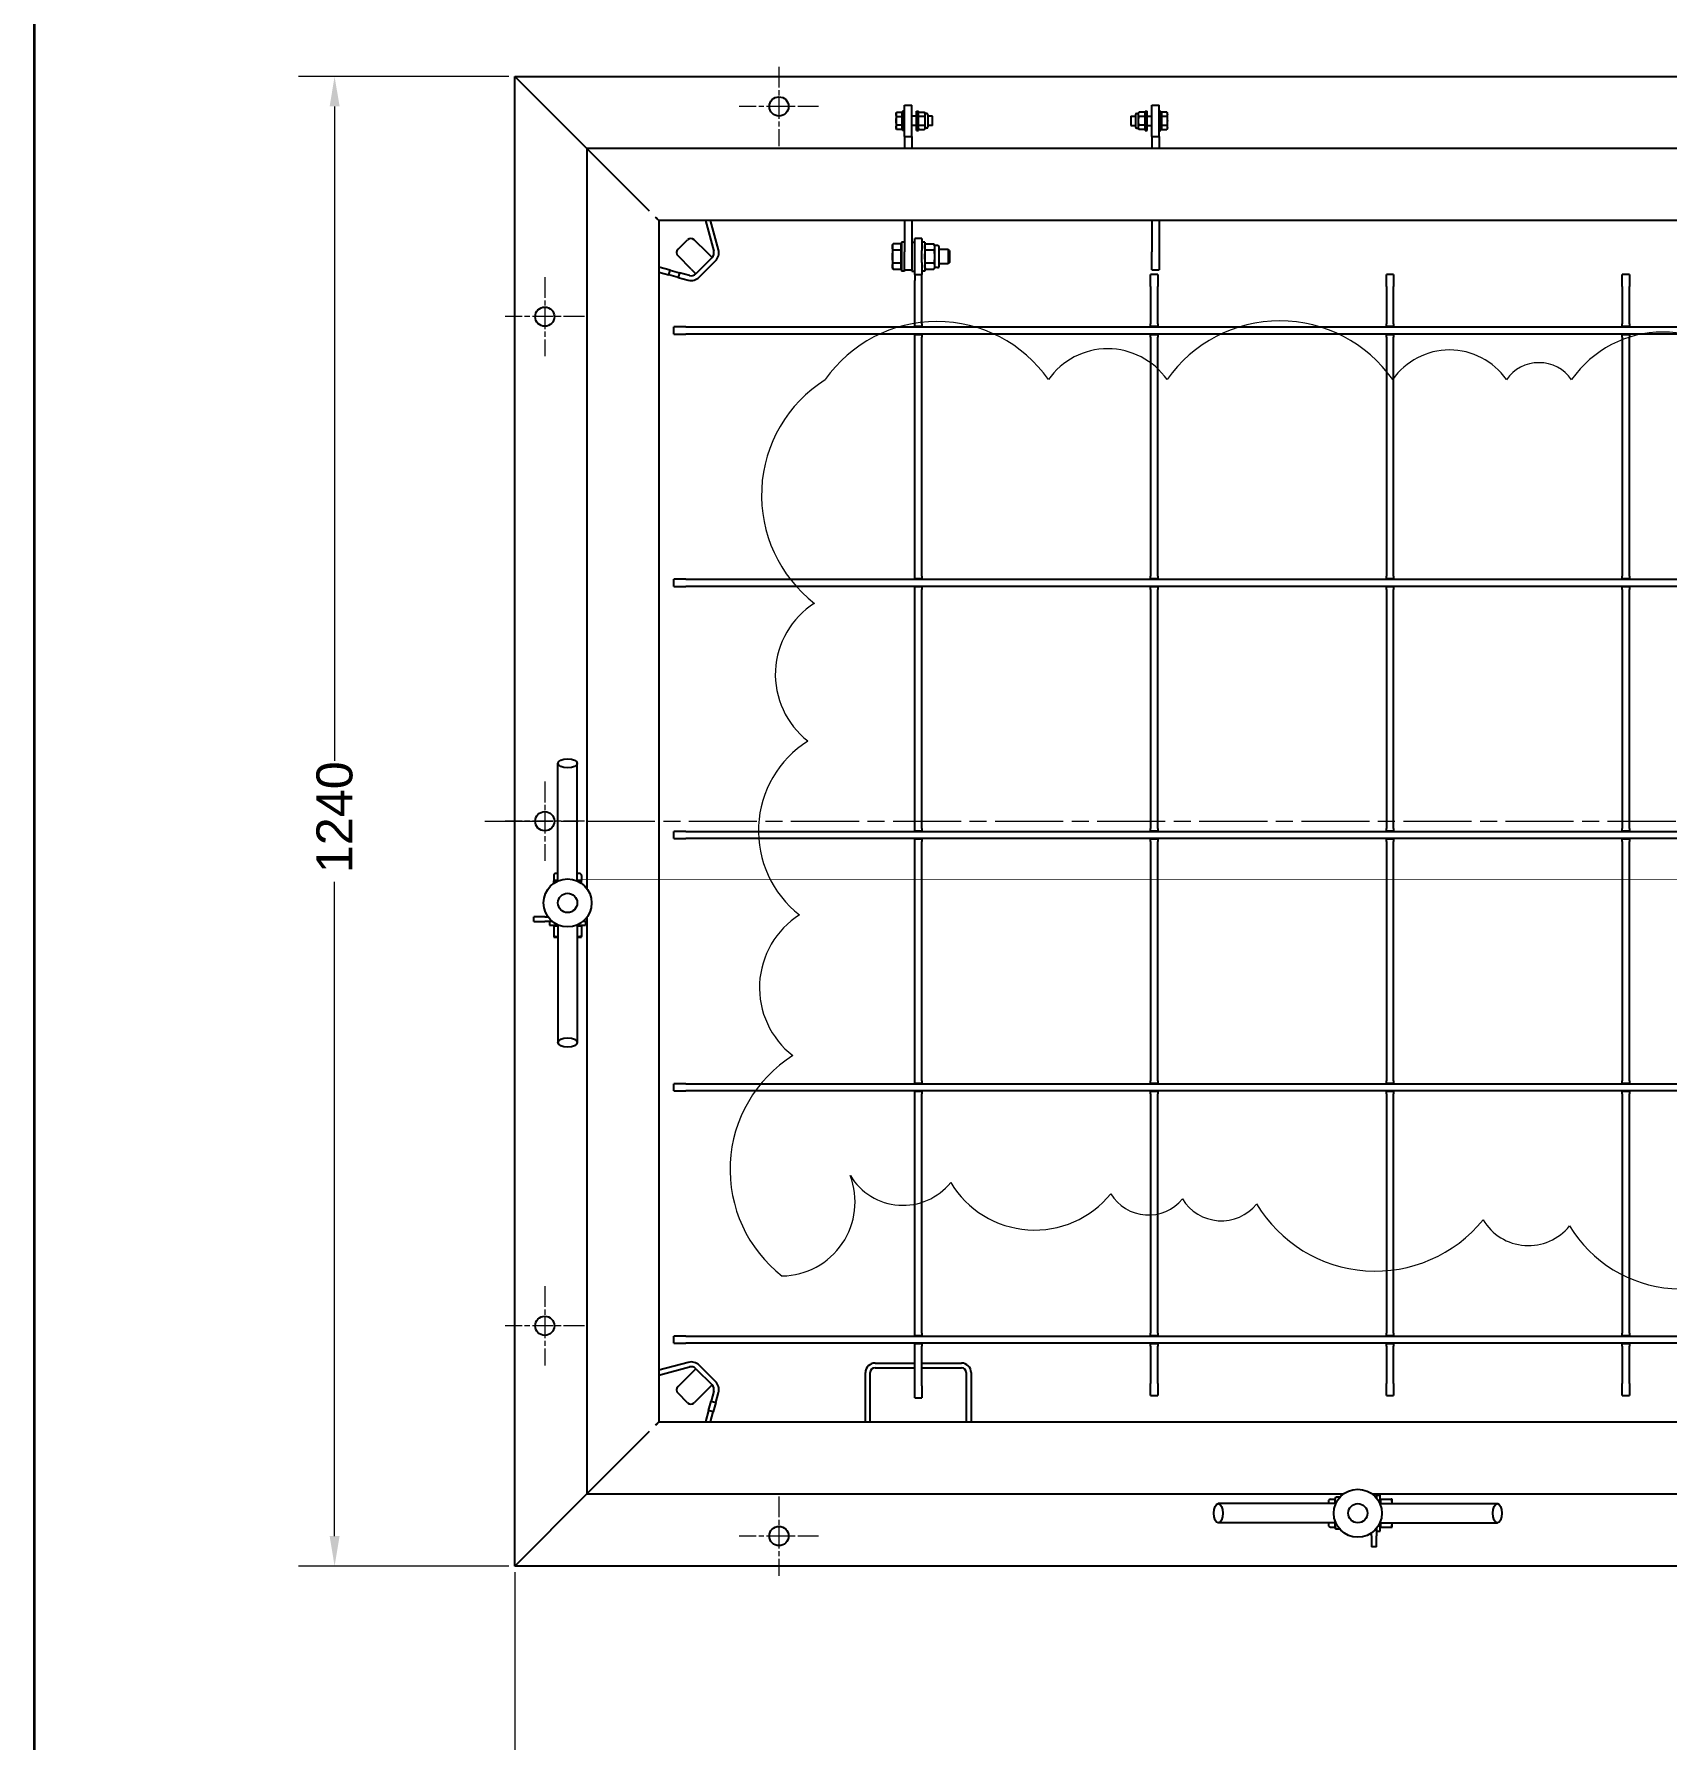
# Model space of a CAD drawing. Header units: millimetres. Extents: x 0 to 5890, y 0 to 4150.
# Drawn here: x 200 to 1560, y 1431 to 2850 of the extents above; entities that cross this region are included whole.
import ezdxf

# ---------------------------------------------------------------- set-up
doc = ezdxf.new("R2010")
doc.units = ezdxf.units.MM
doc.header["$LTSCALE"] = 10
doc.linetypes.add('CHAIN', pattern=[0.3543, 0.2362, -0.0295, 0.0591, -0.0295])
doc.layers.get('0').update_dxf_attribs({"lineweight": 18})
for name, color, linetype, lineweight in [('Border', 7, 'Continuous', 35), ('Center Mark', 7, 'Continuous', 18), ('Centerline', 7, 'Continuous', 18), ('Dimension', 7, 'Continuous', 18), ('Symbol', 7, 'Continuous', 18), ('Visible', 7, 'Continuous', 25)]:
    doc.layers.add(name, color=color, linetype=linetype, lineweight=lineweight)
doc.styles.add('Title', font='arial.ttf')
doc.dimstyles.new('Default - Method 2b', dxfattribs={"dimscale": 10, "dimtxt": 3, "dimasz": 2.5, "dimexe": 3, "dimexo": 0.5, "dimgap": 0.7, "dimtad": 0, "dimtoh": 1, "dimdec": 1, "dimrnd": 1e-08, "dimtxsty": 'Title', "dimcen": 0.09, "dimdle": 10, "dimclrd": 256, "dimclre": 256, "dimclrt": 7, "dimadec": 0, "dimazin": 2, "dimtfac": 0.833333, "dimtdec": 1, "dimtmove": 0, "dimatfit": 3, "dimfxl": 1, "dimtolj": 1, "dimlwd": -1, "dimlwe": -1, "dimarcsym": 0})

# ---------------------------------------------------------------- blocks, each defined once
blk = doc.blocks.new('Borders A3L')
at = {"layer": 'Border'}
blk.add_line((20, 415), (20, 5), dxfattribs=at)
blk = doc.blocks.new('*D18')
at = {"layer": 'Defpoints', "color": 0, "transparency": 16777216}
for p in [(600.2, 2815.2), (450.2, 1575.2), (600.2, 1575.2)]:
    blk.add_point(p, dxfattribs=at)
at = {"layer": 'Dimension', "transparency": 16777216}
for p, q in [((595.2, 2815.2), (420.2, 2815.2)), ((450.2, 2790.2), (450.2, 2245.6)), ((450.2, 1600.2), (450.2, 2144.9)), ((595.2, 1575.2), (420.2, 1575.2))]:
    blk.add_line(p, q, dxfattribs=at)
for points in [[(446.1, 2790.2), (454.4, 2790.2), (450.2, 2815.2)], [(446.1, 1600.2), (454.4, 1600.2), (450.2, 1575.2)]]:
    blk.add_solid(points, dxfattribs=at)
at = {"layer": 'Dimension', "color": 7, "transparency": 16777216, "insert": (465.5, 2151.9), "char_height": 30, "attachment_point": 7, "rotation": 90, "style": 'Title'}
blk.add_mtext('\\A1;1240', dxfattribs=at)
blk = doc.blocks.new('*D26')
at = {"layer": 'Defpoints', "color": 0, "transparency": 16777216}
for p in [(600.2, 1575.2), (2640.2, 1575.2), (2640.2, 1370.8)]:
    blk.add_point(p, dxfattribs=at)
at = {"layer": 'Dimension', "transparency": 16777216}
for p, q in [((600.2, 1570.2), (600.2, 1340.8)), ((2640.2, 1570.2), (2640.2, 1340.8)), ((625.2, 1370.8), (2615.2, 1370.8))]:
    blk.add_line(p, q, dxfattribs=at)
for points in [[(625.2, 1374.9), (625.2, 1366.6), (600.2, 1370.8)], [(2615.2, 1374.9), (2615.2, 1366.6), (2640.2, 1370.8)]]:
    blk.add_solid(points, dxfattribs=at)
at = {"layer": 'Dimension', "color": 7, "transparency": 16777216, "insert": (1575.2, 1377.8), "char_height": 30, "attachment_point": 7, "style": 'Title'}
blk.add_mtext('\\A1;2040', dxfattribs=at)
blk = doc.blocks.new('RevisionCloud11')
at = {"layer": 'Symbol'}
for centre, radius, start, end in [((95.17, 249.77), 11.35, 35, 145), ((123.73, 249.7), 11.47, 35, 145), ((155.62, 250.97), 9.27, 35, 145), ((109.4, 252.82), 6.03, 35, 145), ((137.86, 252.97), 5.78, 35, 145), ((145.31, 254.37), 3.32, 35, 145), ((91.95, 246.65), 11.38, 122.2519, 232.2519), ((88.72, 231.74), 7, 122.2519, 232.2519), ((89.15, 218.72), 8.84, 122.2519, 232.2519), ((87.56, 205.67), 7.16, 122.2519, 232.2519), ((89.16, 190.53), 11.21, 122.2519, 232.2519), ((82.2, 187.83), 6.16, 270.8403, 20.8403), ((92.35, 192.66), 5.11, 211.0061, 321.0061), ((103.32, 193.65), 8.16, 211.0061, 321.0061), ((112.79, 190.39), 3.65, 211.0061, 321.0061), ((118.86, 190.03), 3.77, 211.0061, 321.0061), ((131.68, 193.61), 11.54, 211.0061, 321.0061), ((144.43, 188.61), 4.41, 211.0061, 321.0061), ((157.12, 191.41), 10.81, 211.0061, 321.0061)]:
    blk.add_arc(centre, radius, start, end, dxfattribs=at)

msp = doc.modelspace()

# ---------------------------------------------------------------- linework, layer by layer
at = {"layer": 'Center Mark', "linetype": 'CHAIN', "ltscale": 7.333869}
for p, q in [((820.23, 2823.22), (820.23, 2757.22)), ((853.23, 2790.22), (787.23, 2790.22)), ((625.23, 2648.22), (625.23, 2582.22)), ((658.23, 2615.22), (592.23, 2615.22)), ((625.23, 2228.22), (625.23, 2162.22)), ((658.23, 2195.22), (592.23, 2195.22)), ((625.23, 1808.22), (625.23, 1742.22)), ((658.23, 1775.22), (592.23, 1775.22)), ((820.23, 1633.22), (820.23, 1567.22)), ((853.23, 1600.22), (787.23, 1600.22))]:
    msp.add_line(p, q, dxfattribs=at)
at = {"layer": 'Centerline', "linetype": 'CHAIN', "ltscale": 23.990969}
msp.add_line((575.23, 2195.22), (2665.23, 2195.22), dxfattribs=at)
at = {"layer": 'Visible'}
for p, q in [((660.23, 2755.22), (600.23, 2815.22)), ((600.23, 2815.22), (2640.23, 2815.22)), ((600.23, 2815.22), (660.23, 2755.22)), ((600.23, 1575.22), (600.23, 2815.22)), ((917.83, 2784.42), (918.19, 2785.41)), ((917.83, 2784.42), (917.83, 2772.02)), ((918.19, 2785.41), (922.53, 2785.41)), ((922.53, 2785.41), (922.53, 2781.82)), ((923.13, 2784.42), (922.53, 2784.42)), ((923.13, 2786.22), (923.13, 2770.22)), ((924.73, 2786.22), (923.13, 2786.22)), ((924.73, 2765.22), (924.73, 2791.22)), ((924.73, 2791.22), (930.73, 2791.22)), ((930.73, 2765.22), (930.73, 2791.22)), ((934.73, 2770.22), (934.73, 2786.22)), ((934.73, 2786.22), (936.33, 2786.22)), ((936.33, 2770.22), (936.33, 2786.22)), ((936.33, 2784.45), (936.68, 2785.41)), ((936.68, 2785.41), (941.48, 2785.41)), ((941.83, 2784.45), (941.48, 2785.41)), ((941.83, 2784.45), (941.83, 2783.61)), ((943.21, 2784.45), (941.83, 2784.45)), ((941.83, 2783.61), (941.83, 2778.22)), ((944.33, 2773.11), (944.33, 2783.33)), ((1117.13, 2783.33), (1117.13, 2773.11)), ((1118.24, 2784.45), (1119.63, 2784.45)), ((1119.63, 2784.45), (1119.98, 2785.41)), ((1119.63, 2783.61), (1119.63, 2784.45)), ((1119.63, 2778.22), (1119.63, 2783.61)), ((1124.78, 2785.41), (1119.98, 2785.41)), ((1125.13, 2784.45), (1124.78, 2785.41)), ((1125.13, 2770.22), (1125.13, 2786.22)), ((1125.13, 2786.22), (1126.73, 2786.22)), ((1126.73, 2770.22), (1126.73, 2786.22)), ((1130.73, 2765.22), (1130.73, 2791.22)), ((1130.73, 2791.22), (1136.73, 2791.22)), ((1136.73, 2765.22), (1136.73, 2791.22)), ((1136.73, 2786.22), (1138.33, 2786.22)), ((1138.33, 2770.22), (1138.33, 2786.22)), ((1138.33, 2784.42), (1138.93, 2784.42)), ((1143.27, 2785.41), (1138.93, 2785.41)), ((1138.93, 2781.82), (1138.93, 2785.41)), ((1143.63, 2784.42), (1143.27, 2785.41)), ((1143.63, 2772.02), (1143.63, 2784.42)), ((917.83, 2772.02), (918.19, 2771.03)), ((918.19, 2781.82), (922.53, 2781.82)), ((922.53, 2774.63), (918.19, 2774.63)), ((922.53, 2771.03), (918.19, 2771.03)), ((922.53, 2781.82), (922.53, 2774.63)), ((922.53, 2774.63), (922.53, 2771.03)), ((923.13, 2772.02), (922.53, 2772.02)), ((924.73, 2770.22), (923.13, 2770.22)), ((934.73, 2782.22), (930.73, 2782.22)), ((934.73, 2774.22), (930.73, 2774.22)), ((934.73, 2770.22), (936.33, 2770.22)), ((936.33, 2771.99), (936.68, 2771.03)), ((941.48, 2781.82), (936.68, 2781.82)), ((936.68, 2774.63), (941.48, 2774.63)), ((936.68, 2771.03), (941.48, 2771.03)), ((941.83, 2771.99), (941.48, 2771.03)), ((941.83, 2778.22), (941.83, 2772.83)), ((941.83, 2772.83), (941.83, 2771.99)), ((943.21, 2771.99), (941.83, 2771.99)), ((948.13, 2782.22), (944.33, 2782.22)), ((948.13, 2774.22), (944.33, 2774.22)), ((948.13, 2774.22), (948.13, 2782.22)), ((1113.33, 2782.22), (1113.33, 2774.22)), ((1113.33, 2782.22), (1117.13, 2782.22)), ((1113.33, 2774.22), (1117.13, 2774.22)), ((1118.24, 2771.99), (1119.63, 2771.99)), ((1119.63, 2772.83), (1119.63, 2778.22)), ((1119.63, 2771.99), (1119.63, 2772.83)), ((1119.63, 2771.99), (1119.98, 2771.03)), ((1124.78, 2781.82), (1119.98, 2781.82)), ((1124.78, 2774.63), (1119.98, 2774.63)), ((1124.78, 2771.03), (1119.98, 2771.03)), ((1125.13, 2771.99), (1124.78, 2771.03)), ((1125.13, 2770.22), (1126.73, 2770.22)), ((1126.73, 2782.22), (1130.73, 2782.22)), ((1126.73, 2774.22), (1130.73, 2774.22)), ((1136.73, 2770.22), (1138.33, 2770.22)), ((1138.33, 2772.02), (1138.93, 2772.02)), ((1143.27, 2781.82), (1138.93, 2781.82)), ((1138.93, 2774.63), (1138.93, 2781.82)), ((1138.93, 2774.63), (1143.27, 2774.63)), ((1138.93, 2771.03), (1138.93, 2774.63)), ((1138.93, 2771.03), (1143.27, 2771.03)), ((1143.63, 2772.02), (1143.27, 2771.03)), ((660.23, 2755.22), (712.23, 2703.22)), ((2580.23, 2755.22), (660.23, 2755.22)), ((712.23, 2703.22), (660.23, 2755.22)), ((660.23, 2755.22), (660.23, 2139.22)), ((924.73, 2765.22), (924.73, 2755.22)), ((924.73, 2765.22), (930.73, 2765.22)), ((930.73, 2765.22), (930.73, 2755.22)), ((1130.73, 2765.22), (1130.73, 2755.22)), ((1130.73, 2765.22), (1136.73, 2765.22)), ((1136.73, 2765.22), (1136.73, 2755.22)), ((2520.23, 2695.22), (720.23, 2695.22)), ((720.23, 2695.22), (720.23, 1695.22)), ((759.11, 2695.22), (765.94, 2669.71)), ((769.81, 2670.75), (763.25, 2695.22)), ((924.73, 2695.22), (924.73, 2669.22)), ((930.73, 2695.22), (930.73, 2669.22)), ((1130.73, 2695.22), (1130.73, 2669.22)), ((1136.73, 2695.22), (1136.73, 2669.22)), ((736.2, 2671.43), (744.01, 2679.25)), ((760.63, 2668.29), (749.67, 2679.25)), ((914.73, 2674.35), (915.25, 2675.77)), ((914.73, 2674.35), (914.73, 2656.1)), ((921.63, 2675.77), (915.25, 2675.77)), ((921.63, 2670.5), (915.25, 2670.5)), ((921.63, 2675.77), (921.63, 2670.5)), ((922.23, 2674.35), (921.63, 2674.35)), ((921.63, 2670.5), (921.63, 2659.95)), ((922.23, 2677.22), (922.23, 2653.22)), ((924.73, 2677.22), (922.23, 2677.22)), ((930.73, 2677.22), (933.23, 2677.22)), ((933.23, 2670.22), (933.23, 2680.22)), ((939.23, 2680.22), (933.23, 2680.22)), ((933.23, 2660.22), (933.23, 2670.22)), ((939.23, 2680.22), (939.23, 2670.22)), ((941.73, 2677.22), (939.23, 2677.22)), ((939.23, 2660.22), (939.23, 2670.22)), ((941.73, 2677.22), (941.73, 2653.22)), ((941.73, 2674.36), (942.24, 2675.77)), ((942.24, 2675.77), (949.21, 2675.77)), ((949.21, 2670.5), (942.24, 2670.5)), ((949.73, 2674.36), (949.21, 2675.77)), ((949.73, 2674.36), (949.73, 2673.13)), ((952.16, 2674.36), (949.73, 2674.36)), ((949.73, 2673.13), (949.73, 2665.22)), ((953.73, 2657.65), (953.73, 2672.79)), ((961.23, 2671.22), (953.73, 2671.22)), ((961.23, 2671.22), (961.23, 2659.22)), ((962.23, 2670.22), (961.23, 2671.22)), ((962.23, 2670.22), (962.23, 2660.22)), ((729.63, 2653.82), (720.23, 2656.34)), ((747.16, 2654.82), (736.2, 2665.78)), ((764.52, 2664.4), (751.05, 2650.93)), ((753.88, 2648.1), (767.35, 2661.57)), ((764.52, 2664.4), (760.63, 2668.29)), ((914.73, 2656.1), (915.25, 2654.67)), ((915.25, 2659.95), (921.63, 2659.95)), ((921.63, 2659.95), (921.63, 2654.67)), ((922.23, 2656.1), (921.63, 2656.1)), ((924.73, 2654.22), (924.73, 2669.22)), ((930.73, 2669.22), (930.73, 2654.22)), ((933.23, 2650.22), (933.23, 2660.22)), ((939.23, 2660.22), (939.23, 2650.22)), ((941.73, 2656.08), (942.24, 2654.67)), ((942.24, 2659.95), (949.21, 2659.95)), ((949.73, 2656.08), (949.21, 2654.67)), ((949.73, 2665.22), (949.73, 2657.31)), ((949.73, 2657.31), (949.73, 2656.08)), ((952.16, 2656.08), (949.73, 2656.08)), ((961.23, 2659.22), (953.73, 2659.22)), ((962.23, 2660.22), (961.23, 2659.22)), ((1130.73, 2654.22), (1130.73, 2669.22)), ((1136.73, 2669.22), (1136.73, 2654.22)), ((720.23, 2652.2), (728.6, 2649.95)), ((728.6, 2649.95), (729.63, 2653.82)), ((732.46, 2648.92), (728.6, 2649.95)), ((729.63, 2653.82), (733.5, 2652.78)), ((736.33, 2647.88), (732.46, 2648.92)), ((733.5, 2652.78), (737.36, 2651.75)), ((737.36, 2651.75), (736.33, 2647.88)), ((736.33, 2647.88), (744.7, 2645.64)), ((745.73, 2649.5), (737.36, 2651.75)), ((747.16, 2654.82), (751.05, 2650.93)), ((915.25, 2654.67), (921.63, 2654.67)), ((924.73, 2653.22), (922.23, 2653.22)), ((924.73, 2654.22), (930.73, 2654.22)), ((924.73, 2654.22), (924.73, 2653.22)), ((930.73, 2653.22), (930.73, 2654.22)), ((930.73, 2653.22), (933.23, 2653.22)), ((933.23, 2650.22), (933.23, 2645.22)), ((933.23, 2650.22), (939.23, 2650.22)), ((933.23, 2609.22), (933.23, 2645.22)), ((941.73, 2653.22), (939.23, 2653.22)), ((939.23, 2645.22), (939.23, 2650.22)), ((939.23, 2609.22), (939.23, 2645.22)), ((942.24, 2654.67), (949.21, 2654.67)), ((1129.63, 2640.22), (1129.63, 2650.22)), ((1135.63, 2650.22), (1129.63, 2650.22)), ((1130.73, 2654.22), (1136.73, 2654.22)), ((1135.63, 2650.22), (1135.63, 2640.22)), ((1326.06, 2640.22), (1326.06, 2650.22)), ((1332.06, 2650.22), (1326.06, 2650.22)), ((1332.06, 2650.22), (1332.06, 2640.22)), ((1522.43, 2640.22), (1522.43, 2650.22)), ((1528.43, 2650.22), (1522.43, 2650.22)), ((1528.43, 2650.22), (1528.43, 2640.22)), ((1129.63, 2640.22), (1129.63, 2609.22)), ((1135.63, 2609.22), (1135.63, 2640.22)), ((1326.06, 2640.22), (1326.06, 2609.22)), ((1332.06, 2609.22), (1332.06, 2640.22)), ((1522.43, 2640.22), (1522.43, 2609.22)), ((1528.43, 2609.22), (1528.43, 2640.22)), ((742.73, 2606.72), (732.73, 2606.72)), ((732.73, 2600.72), (732.73, 2606.72)), ((732.73, 2600.72), (742.73, 2600.72)), ((742.73, 2606.72), (2152.73, 2606.72)), ((2152.73, 2600.72), (742.73, 2600.72)), ((933.23, 2607.22), (933.23, 2609.22)), ((933.23, 2607.22), (939.23, 2607.22)), ((933.23, 2607.22), (933.23, 2606.72)), ((933.23, 2600.72), (933.23, 2600.22)), ((933.23, 2598.22), (933.23, 2600.22)), ((939.23, 2600.22), (933.23, 2600.22)), ((939.23, 2609.22), (939.23, 2607.22)), ((939.23, 2606.72), (939.23, 2607.22)), ((939.23, 2600.22), (939.23, 2600.72)), ((939.23, 2600.22), (939.23, 2598.22)), ((1129.63, 2607.22), (1129.63, 2609.22)), ((1129.63, 2607.22), (1129.63, 2606.72)), ((1129.63, 2607.22), (1135.63, 2607.22)), ((1129.63, 2600.72), (1129.63, 2600.22)), ((1135.63, 2600.22), (1129.63, 2600.22)), ((1129.63, 2598.22), (1129.63, 2600.22)), ((1135.63, 2609.22), (1135.63, 2607.22)), ((1135.63, 2606.72), (1135.63, 2607.22)), ((1135.63, 2600.22), (1135.63, 2600.72)), ((1135.63, 2600.22), (1135.63, 2598.22)), ((1326.06, 2607.22), (1326.06, 2609.22)), ((1326.06, 2607.22), (1326.06, 2606.72)), ((1326.06, 2607.22), (1332.06, 2607.22)), ((1326.06, 2600.72), (1326.06, 2600.22)), ((1332.06, 2600.22), (1326.06, 2600.22)), ((1326.06, 2598.22), (1326.06, 2600.22)), ((1332.06, 2609.22), (1332.06, 2607.22)), ((1332.06, 2606.72), (1332.06, 2607.22)), ((1332.06, 2600.22), (1332.06, 2600.72)), ((1332.06, 2600.22), (1332.06, 2598.22)), ((1522.43, 2607.22), (1522.43, 2609.22)), ((1522.43, 2607.22), (1522.43, 2606.72)), ((1522.43, 2607.22), (1528.43, 2607.22)), ((1522.43, 2600.72), (1522.43, 2600.22)), ((1528.43, 2600.22), (1522.43, 2600.22)), ((1522.43, 2598.22), (1522.43, 2600.22)), ((1528.43, 2609.22), (1528.43, 2607.22)), ((1528.43, 2606.72), (1528.43, 2607.22)), ((1528.43, 2600.22), (1528.43, 2600.72)), ((1528.43, 2600.22), (1528.43, 2598.22)), ((933.23, 2399.22), (933.23, 2598.22)), ((939.23, 2399.22), (939.23, 2598.22)), ((1129.63, 2598.22), (1129.63, 2399.22)), ((1135.63, 2399.22), (1135.63, 2598.22)), ((1326.06, 2598.22), (1326.06, 2399.22)), ((1332.06, 2399.22), (1332.06, 2598.22)), ((1522.43, 2598.22), (1522.43, 2399.22)), ((1528.43, 2399.22), (1528.43, 2598.22)), ((742.73, 2396.72), (732.73, 2396.72)), ((732.73, 2390.72), (732.73, 2396.72)), ((732.73, 2390.72), (742.73, 2390.72)), ((742.73, 2396.72), (2152.73, 2396.72)), ((2152.73, 2390.72), (742.73, 2390.72)), ((933.23, 2397.22), (933.23, 2399.22)), ((933.23, 2397.22), (939.23, 2397.22)), ((933.23, 2397.22), (933.23, 2396.72)), ((933.23, 2390.72), (933.23, 2390.22)), ((933.23, 2388.22), (933.23, 2390.22)), ((939.23, 2390.22), (933.23, 2390.22)), ((933.23, 2189.22), (933.23, 2388.22)), ((939.23, 2399.22), (939.23, 2397.22)), ((939.23, 2396.72), (939.23, 2397.22)), ((939.23, 2390.22), (939.23, 2390.72)), ((939.23, 2390.22), (939.23, 2388.22)), ((939.23, 2189.22), (939.23, 2388.22)), ((1129.63, 2397.22), (1129.63, 2399.22)), ((1129.63, 2397.22), (1129.63, 2396.72)), ((1129.63, 2397.22), (1135.63, 2397.22)), ((1129.63, 2390.72), (1129.63, 2390.22)), ((1135.63, 2390.22), (1129.63, 2390.22)), ((1129.63, 2388.22), (1129.63, 2390.22)), ((1129.63, 2388.22), (1129.63, 2189.22)), ((1135.63, 2399.22), (1135.63, 2397.22)), ((1135.63, 2396.72), (1135.63, 2397.22)), ((1135.63, 2390.22), (1135.63, 2390.72)), ((1135.63, 2390.22), (1135.63, 2388.22)), ((1135.63, 2189.22), (1135.63, 2388.22)), ((1326.06, 2397.22), (1326.06, 2399.22)), ((1326.06, 2397.22), (1326.06, 2396.72)), ((1326.06, 2397.22), (1332.06, 2397.22)), ((1326.06, 2390.72), (1326.06, 2390.22)), ((1332.06, 2390.22), (1326.06, 2390.22)), ((1326.06, 2388.22), (1326.06, 2390.22)), ((1326.06, 2388.22), (1326.06, 2189.22)), ((1332.06, 2399.22), (1332.06, 2397.22)), ((1332.06, 2396.72), (1332.06, 2397.22)), ((1332.06, 2390.22), (1332.06, 2390.72)), ((1332.06, 2390.22), (1332.06, 2388.22)), ((1332.06, 2189.22), (1332.06, 2388.22)), ((1522.43, 2397.22), (1522.43, 2399.22)), ((1522.43, 2397.22), (1522.43, 2396.72)), ((1522.43, 2397.22), (1528.43, 2397.22)), ((1522.43, 2390.72), (1522.43, 2390.22)), ((1528.43, 2390.22), (1522.43, 2390.22)), ((1522.43, 2388.22), (1522.43, 2390.22)), ((1522.43, 2388.22), (1522.43, 2189.22)), ((1528.43, 2399.22), (1528.43, 2397.22)), ((1528.43, 2396.72), (1528.43, 2397.22)), ((1528.43, 2390.22), (1528.43, 2390.72)), ((1528.43, 2390.22), (1528.43, 2388.22)), ((1528.43, 2189.22), (1528.43, 2388.22)), ((636.23, 2145.55), (636.23, 2243.41)), ((652.23, 2145.55), (652.23, 2243.41)), ((742.73, 2186.72), (732.73, 2186.72)), ((732.73, 2180.72), (732.73, 2186.72)), ((742.73, 2186.72), (2152.73, 2186.72)), ((933.23, 2187.22), (933.23, 2189.22)), ((933.23, 2187.22), (939.23, 2187.22)), ((933.23, 2187.22), (933.23, 2186.72)), ((939.23, 2189.22), (939.23, 2187.22)), ((939.23, 2186.72), (939.23, 2187.22)), ((1129.63, 2187.22), (1129.63, 2189.22)), ((1129.63, 2187.22), (1129.63, 2186.72)), ((1129.63, 2187.22), (1135.63, 2187.22)), ((1135.63, 2189.22), (1135.63, 2187.22)), ((1135.63, 2186.72), (1135.63, 2187.22)), ((1326.06, 2187.22), (1326.06, 2189.22)), ((1326.06, 2187.22), (1326.06, 2186.72)), ((1326.06, 2187.22), (1332.06, 2187.22)), ((1332.06, 2189.22), (1332.06, 2187.22)), ((1332.06, 2186.72), (1332.06, 2187.22)), ((1522.43, 2187.22), (1522.43, 2189.22)), ((1522.43, 2187.22), (1522.43, 2186.72)), ((1522.43, 2187.22), (1528.43, 2187.22)), ((1528.43, 2189.22), (1528.43, 2187.22)), ((1528.43, 2186.72), (1528.43, 2187.22)), ((732.73, 2180.72), (742.73, 2180.72)), ((2152.73, 2180.72), (742.73, 2180.72)), ((933.23, 2180.72), (933.23, 2180.22)), ((933.23, 2178.22), (933.23, 2180.22)), ((939.23, 2180.22), (933.23, 2180.22)), ((933.23, 1979.22), (933.23, 2178.22)), ((939.23, 2180.22), (939.23, 2180.72)), ((939.23, 2180.22), (939.23, 2178.22)), ((939.23, 1979.22), (939.23, 2178.22)), ((1129.63, 2180.72), (1129.63, 2180.22)), ((1135.63, 2180.22), (1129.63, 2180.22)), ((1129.63, 2178.22), (1129.63, 2180.22)), ((1129.63, 2178.22), (1129.63, 1979.22)), ((1135.63, 2180.22), (1135.63, 2180.72)), ((1135.63, 2180.22), (1135.63, 2178.22)), ((1135.63, 1979.22), (1135.63, 2178.22)), ((1326.06, 2180.72), (1326.06, 2180.22)), ((1332.06, 2180.22), (1326.06, 2180.22)), ((1326.06, 2178.22), (1326.06, 2180.22)), ((1326.06, 2178.22), (1326.06, 1979.22)), ((1332.06, 2180.22), (1332.06, 2180.72)), ((1332.06, 2180.22), (1332.06, 2178.22)), ((1332.06, 1979.22), (1332.06, 2178.22)), ((1522.43, 2180.72), (1522.43, 2180.22)), ((1528.43, 2180.22), (1522.43, 2180.22)), ((1522.43, 2178.22), (1522.43, 2180.22)), ((1522.43, 2178.22), (1522.43, 1979.22)), ((1528.43, 2180.22), (1528.43, 2180.72)), ((1528.43, 2180.22), (1528.43, 2178.22)), ((1528.43, 1979.22), (1528.43, 2178.22)), ((632.64, 2149.93), (632.64, 2146.22)), ((632.64, 2146.22), (636.23, 2146.22)), ((632.64, 2143.52), (632.64, 2145.57)), ((636.23, 2151.72), (634.43, 2151.72)), ((654.02, 2151.72), (652.23, 2151.72)), ((652.23, 2146.22), (655.81, 2146.22)), ((655.81, 2149.93), (655.81, 2146.22)), ((655.81, 2143.52), (655.81, 2145.57)), ((625.25, 2115.72), (616.23, 2115.72)), ((616.23, 2111.72), (616.23, 2115.72)), ((625.25, 2115.72), (627.86, 2115.72)), ((616.23, 2111.72), (625.25, 2111.72)), ((631.59, 2111.72), (625.25, 2111.72)), ((629.23, 2111.72), (629.23, 2108.72)), ((629.23, 2108.72), (636.23, 2108.72)), ((632.64, 2108.12), (632.64, 2099.38)), ((632.64, 2108.12), (636.23, 2108.12)), ((632.65, 2108.72), (632.65, 2108.12)), ((636.23, 2108.89), (636.23, 2011.03)), ((652.23, 2108.89), (652.23, 2011.03)), ((652.23, 2108.72), (659.23, 2108.72)), ((652.23, 2108.12), (655.81, 2108.12)), ((655.8, 2108.72), (655.8, 2108.12)), ((655.81, 2108.12), (655.81, 2099.38)), ((660.23, 2111.72), (656.87, 2111.72)), ((659.23, 2111.72), (659.23, 2108.72)), ((660.23, 2115.22), (660.23, 1635.22)), ((632.64, 2099.38), (632.64, 2098.72)), ((632.65, 2098.72), (632.64, 2098.72)), ((632.65, 2098.72), (636.23, 2098.72)), ((652.23, 2098.72), (655.8, 2098.72)), ((655.8, 2098.72), (655.81, 2098.72)), ((655.81, 2098.72), (655.81, 2099.38)), ((742.73, 1976.72), (732.73, 1976.72)), ((732.73, 1970.72), (732.73, 1976.72)), ((742.73, 1976.72), (2152.73, 1976.72)), ((933.23, 1977.22), (933.23, 1979.22)), ((933.23, 1977.22), (939.23, 1977.22)), ((933.23, 1977.22), (933.23, 1976.72)), ((939.23, 1979.22), (939.23, 1977.22)), ((939.23, 1976.72), (939.23, 1977.22)), ((1129.63, 1977.22), (1129.63, 1979.22)), ((1129.63, 1977.22), (1129.63, 1976.72)), ((1129.63, 1977.22), (1135.63, 1977.22)), ((1135.63, 1979.22), (1135.63, 1977.22)), ((1135.63, 1976.72), (1135.63, 1977.22)), ((1326.06, 1977.22), (1326.06, 1979.22)), ((1326.06, 1977.22), (1326.06, 1976.72)), ((1326.06, 1977.22), (1332.06, 1977.22)), ((1332.06, 1979.22), (1332.06, 1977.22)), ((1332.06, 1976.72), (1332.06, 1977.22)), ((1522.43, 1977.22), (1522.43, 1979.22)), ((1522.43, 1977.22), (1522.43, 1976.72)), ((1522.43, 1977.22), (1528.43, 1977.22)), ((1528.43, 1979.22), (1528.43, 1977.22)), ((1528.43, 1976.72), (1528.43, 1977.22)), ((732.73, 1970.72), (742.73, 1970.72)), ((2152.73, 1970.72), (742.73, 1970.72)), ((933.23, 1970.72), (933.23, 1970.22)), ((933.23, 1968.22), (933.23, 1970.22)), ((939.23, 1970.22), (933.23, 1970.22)), ((933.23, 1769.22), (933.23, 1968.22)), ((939.23, 1970.22), (939.23, 1970.72)), ((939.23, 1970.22), (939.23, 1968.22)), ((939.23, 1769.22), (939.23, 1968.22)), ((1129.63, 1970.72), (1129.63, 1970.22)), ((1135.63, 1970.22), (1129.63, 1970.22)), ((1129.63, 1968.22), (1129.63, 1970.22)), ((1129.63, 1968.22), (1129.63, 1769.22)), ((1135.63, 1970.22), (1135.63, 1970.72)), ((1135.63, 1970.22), (1135.63, 1968.22)), ((1135.63, 1769.22), (1135.63, 1968.22)), ((1326.06, 1970.72), (1326.06, 1970.22)), ((1332.06, 1970.22), (1326.06, 1970.22)), ((1326.06, 1968.22), (1326.06, 1970.22)), ((1326.06, 1968.22), (1326.06, 1769.22)), ((1332.06, 1970.22), (1332.06, 1970.72)), ((1332.06, 1970.22), (1332.06, 1968.22)), ((1332.06, 1769.22), (1332.06, 1968.22)), ((1522.43, 1970.72), (1522.43, 1970.22)), ((1528.43, 1970.22), (1522.43, 1970.22)), ((1522.43, 1968.22), (1522.43, 1970.22)), ((1522.43, 1968.22), (1522.43, 1769.22)), ((1528.43, 1970.22), (1528.43, 1970.72)), ((1528.43, 1970.22), (1528.43, 1968.22)), ((1528.43, 1769.22), (1528.43, 1968.22)), ((742.73, 1766.72), (732.73, 1766.72)), ((732.73, 1760.72), (732.73, 1766.72)), ((732.73, 1760.72), (742.73, 1760.72)), ((742.73, 1766.72), (2152.73, 1766.72)), ((2152.73, 1760.72), (742.73, 1760.72)), ((933.23, 1767.22), (933.23, 1769.22)), ((933.23, 1767.22), (939.23, 1767.22)), ((933.23, 1767.22), (933.23, 1766.72)), ((933.23, 1760.72), (933.23, 1760.22)), ((939.23, 1769.22), (939.23, 1767.22)), ((939.23, 1766.72), (939.23, 1767.22)), ((939.23, 1760.22), (939.23, 1760.72)), ((1129.63, 1767.22), (1129.63, 1769.22)), ((1129.63, 1767.22), (1129.63, 1766.72)), ((1129.63, 1767.22), (1135.63, 1767.22)), ((1129.63, 1760.72), (1129.63, 1760.22)), ((1135.63, 1769.22), (1135.63, 1767.22)), ((1135.63, 1766.72), (1135.63, 1767.22)), ((1135.63, 1760.22), (1135.63, 1760.72)), ((1326.06, 1767.22), (1326.06, 1769.22)), ((1326.06, 1767.22), (1326.06, 1766.72)), ((1326.06, 1767.22), (1332.06, 1767.22)), ((1326.06, 1760.72), (1326.06, 1760.22)), ((1332.06, 1769.22), (1332.06, 1767.22)), ((1332.06, 1766.72), (1332.06, 1767.22)), ((1332.06, 1760.22), (1332.06, 1760.72)), ((1522.43, 1767.22), (1522.43, 1769.22)), ((1522.43, 1767.22), (1522.43, 1766.72)), ((1522.43, 1767.22), (1528.43, 1767.22)), ((1522.43, 1760.72), (1522.43, 1760.22)), ((1528.43, 1769.22), (1528.43, 1767.22)), ((1528.43, 1766.72), (1528.43, 1767.22)), ((1528.43, 1760.22), (1528.43, 1760.72)), ((933.23, 1758.22), (933.23, 1760.22)), ((939.23, 1760.22), (933.23, 1760.22)), ((933.23, 1725.22), (933.23, 1758.22)), ((939.23, 1760.22), (939.23, 1758.22)), ((939.23, 1725.22), (939.23, 1758.22)), ((1135.63, 1760.22), (1129.63, 1760.22)), ((1129.63, 1758.22), (1129.63, 1760.22)), ((1129.63, 1758.22), (1129.63, 1727.22)), ((1135.63, 1760.22), (1135.63, 1758.22)), ((1135.63, 1727.22), (1135.63, 1758.22)), ((1332.06, 1760.22), (1326.06, 1760.22)), ((1326.06, 1758.22), (1326.06, 1760.22)), ((1326.06, 1758.22), (1326.06, 1727.22)), ((1332.06, 1760.22), (1332.06, 1758.22)), ((1332.06, 1727.22), (1332.06, 1758.22)), ((1528.43, 1760.22), (1522.43, 1760.22)), ((1522.43, 1758.22), (1522.43, 1760.22)), ((1522.43, 1758.22), (1522.43, 1727.22)), ((1528.43, 1760.22), (1528.43, 1758.22)), ((1528.43, 1727.22), (1528.43, 1758.22)), ((744.7, 1744.8), (720.23, 1738.24)), ((720.23, 1734.1), (745.73, 1740.94)), ((747.16, 1735.62), (736.2, 1724.66)), ((751.05, 1739.51), (747.16, 1735.62)), ((751.05, 1739.51), (764.52, 1726.04)), ((767.35, 1728.87), (753.88, 1742.34)), ((892.23, 1695.22), (892.23, 1736.22)), ((896.23, 1695.22), (896.23, 1736.22)), ((900.23, 1744.22), (933.23, 1744.22)), ((900.23, 1740.22), (933.23, 1740.22)), ((939.23, 1744.22), (972.23, 1744.22)), ((939.23, 1740.22), (972.23, 1740.22)), ((976.23, 1736.22), (976.23, 1695.22)), ((980.23, 1736.22), (980.23, 1695.22)), ((744.01, 1711.19), (736.2, 1719.01)), ((760.63, 1722.15), (749.67, 1711.19)), ((760.63, 1722.15), (764.52, 1726.04)), ((765.94, 1720.73), (763.7, 1712.36)), ((767.56, 1711.32), (769.81, 1719.69)), ((933.23, 1715.22), (933.23, 1725.22)), ((939.23, 1725.22), (939.23, 1715.22)), ((1129.63, 1717.22), (1129.63, 1727.22)), ((1135.63, 1727.22), (1135.63, 1717.22)), ((1326.06, 1717.22), (1326.06, 1727.22)), ((1332.06, 1727.22), (1332.06, 1717.22)), ((1522.43, 1717.22), (1522.43, 1727.22)), ((1528.43, 1727.22), (1528.43, 1717.22)), ((761.63, 1704.63), (759.11, 1695.22)), ((761.63, 1704.63), (762.66, 1708.49)), ((765.49, 1703.59), (761.63, 1704.63)), ((762.66, 1708.49), (763.7, 1712.36)), ((763.7, 1712.36), (767.56, 1711.32)), ((766.53, 1707.46), (765.49, 1703.59)), ((767.56, 1711.32), (766.53, 1707.46)), ((933.23, 1715.22), (939.23, 1715.22)), ((1129.63, 1717.22), (1135.63, 1717.22)), ((1326.06, 1717.22), (1332.06, 1717.22)), ((1522.43, 1717.22), (1528.43, 1717.22)), ((720.23, 1695.22), (2520.23, 1695.22)), ((763.25, 1695.22), (765.49, 1703.59)), ((660.23, 1635.22), (712.23, 1687.22)), ((712.23, 1687.22), (660.23, 1635.22)), ((660.23, 1635.22), (600.23, 1575.22)), ((600.23, 1575.22), (660.23, 1635.22)), ((660.23, 1635.22), (1290.23, 1635.22)), ((1314.23, 1635.22), (1926.23, 1635.22)), ((1317.73, 1635.22), (1317.73, 1631.86)), ((1317.73, 1634.22), (1320.73, 1634.22)), ((1320.73, 1627.22), (1320.73, 1634.22)), ((1283.9, 1627.22), (1186.04, 1627.22)), ((1277.73, 1629.01), (1277.73, 1627.22)), ((1279.52, 1630.8), (1283.23, 1630.8)), ((1283.23, 1630.8), (1283.88, 1632.6)), ((1283.23, 1629.25), (1283.23, 1630.8)), ((1283.23, 1627.22), (1283.23, 1629.25)), ((1287.36, 1632.6), (1283.88, 1632.6)), ((1320.56, 1627.22), (1418.41, 1627.22)), ((1320.73, 1630.8), (1321.33, 1630.8)), ((1321.33, 1630.8), (1330.07, 1630.8)), ((1321.33, 1627.22), (1321.33, 1630.8)), ((1330.72, 1630.8), (1330.07, 1630.8)), ((1330.73, 1630.8), (1330.72, 1630.8)), ((1330.73, 1627.22), (1330.73, 1630.8)), ((1283.9, 1611.22), (1186.04, 1611.22)), ((1277.73, 1611.22), (1277.73, 1609.43)), ((1279.52, 1607.64), (1283.23, 1607.64)), ((1283.23, 1609.19), (1283.23, 1611.22)), ((1283.23, 1607.64), (1283.23, 1609.19)), ((1283.23, 1607.64), (1283.88, 1605.85)), ((1287.36, 1605.85), (1283.88, 1605.85)), ((1317.73, 1606.58), (1317.73, 1600.25)), ((1320.56, 1611.22), (1418.41, 1611.22)), ((1320.73, 1604.22), (1320.73, 1611.22)), ((1320.73, 1607.65), (1321.33, 1607.65)), ((1321.33, 1607.64), (1321.33, 1611.22)), ((1321.33, 1607.64), (1330.07, 1607.64)), ((1330.07, 1607.64), (1330.72, 1607.64)), ((1330.73, 1607.65), (1330.72, 1607.64)), ((1330.73, 1607.65), (1330.73, 1611.22)), ((1313.73, 1600.25), (1313.73, 1602.86)), ((1313.73, 1600.25), (1313.73, 1591.22)), ((1317.73, 1591.22), (1313.73, 1591.22)), ((1317.73, 1604.22), (1320.73, 1604.22)), ((1317.73, 1591.22), (1317.73, 1600.25)), ((2640.23, 1575.22), (600.23, 1575.22))]:
    msp.add_line(p, q, dxfattribs=at)
for centre, radius in [((820.23, 2790.22), 8), ((625.23, 2615.22), 8), ((625.23, 2195.22), 8), ((644.23, 2127.22), 20), ((644.23, 2127.22), 8), ((625.23, 1775.22), 8), ((1302.23, 1619.22), 20), ((1302.23, 1619.22), 8), ((820.23, 1600.22), 8)]:
    msp.add_circle(centre, radius, dxfattribs=at)
for centre, radius, start, end in [((943.21, 2783.33), 1.11, 0, 90), ((1118.24, 2783.33), 1.11, 90, 180), ((943.21, 2773.11), 1.11, 270, 0), ((1118.24, 2773.11), 1.11, 180, 270), ((739.03, 2668.61), 4, 135, 225), ((746.84, 2676.42), 4, 45, 135), ((760.63, 2668.29), 5.5, 315, 15), ((760.63, 2668.29), 9.5, 315, 15), ((952.16, 2672.79), 1.57, 0, 90), ((952.16, 2657.65), 1.57, 270, 0), ((747.16, 2654.82), 9.5, 255, 315), ((747.16, 2654.82), 5.5, 255, 315), ((634.43, 2149.93), 1.79, 90, 180), ((654.02, 2149.93), 1.79, 0, 90), ((747.16, 1735.62), 9.5, 45, 105), ((747.16, 1735.62), 5.5, 45, 105), ((900.23, 1736.22), 8, 90, 180), ((900.23, 1736.22), 4, 90, 180), ((972.23, 1736.22), 8, 0, 90), ((972.23, 1736.22), 4, 0, 90), ((739.03, 1721.84), 4, 135, 225), ((760.63, 1722.15), 5.5, 345, 45), ((760.63, 1722.15), 9.5, 345, 45), ((746.84, 1714.02), 4, 225, 315), ((1279.52, 1629.01), 1.79, 90, 180), ((1279.52, 1609.43), 1.79, 180, 270)]:
    msp.add_arc(centre, radius, start, end, dxfattribs=at)
for centre, major_axis in [((644.23, 2243.41), (8, 0)), ((644.23, 2011.03), (-8, 0)), ((1186.04, 1619.22), (0, 8)), ((1418.41, 1619.22), (0, -8))]:
    msp.add_ellipse(centre, major_axis=major_axis, ratio=0.4766825, dxfattribs=at)
for points, weights in [([(918.19, 2781.82), (917.53, 2783.61), (918.19, 2785.41)], [1, 1.15470053838, 1]), ([(936.33, 2783.61), (936.33, 2784.45), (936.68, 2785.41)], [1, 1.0379548493, 1]), ([(936.68, 2781.82), (936.33, 2782.78), (936.33, 2783.61)], [1, 1.0379548493, 1]), ([(941.48, 2785.41), (941.83, 2784.45), (941.83, 2783.61)], [1, 1.0379548493, 1]), ([(941.83, 2783.61), (941.83, 2782.78), (941.48, 2781.82)], [1, 1.0379548493, 1]), ([(1119.63, 2783.61), (1119.63, 2784.45), (1119.98, 2785.41)], [1, 1.0379548493, 1]), ([(1119.98, 2781.82), (1119.63, 2782.78), (1119.63, 2783.61)], [1, 1.0379548493, 1]), ([(1124.78, 2785.41), (1125.13, 2784.45), (1125.13, 2783.61)], [1, 1.0379548493, 1]), ([(1125.13, 2783.61), (1125.13, 2782.78), (1124.78, 2781.82)], [1, 1.0379548493, 1]), ([(1143.27, 2785.41), (1143.92, 2783.61), (1143.27, 2781.82)], [1, 1.15470053838, 1]), ([(918.19, 2774.63), (917.53, 2778.22), (918.19, 2781.82)], [1, 1.15470053838, 1]), ([(918.19, 2771.03), (917.53, 2772.83), (918.19, 2774.63)], [1, 1.15470053838, 1]), ([(936.33, 2778.22), (936.33, 2779.89), (936.68, 2781.82)], [1, 1.0379548493, 1]), ([(936.68, 2774.63), (936.33, 2776.55), (936.33, 2778.22)], [1, 1.0379548493, 1]), ([(936.33, 2772.83), (936.33, 2773.66), (936.68, 2774.63)], [1, 1.0379548493, 1]), ([(936.68, 2771.03), (936.33, 2771.99), (936.33, 2772.83)], [1, 1.0379548493, 1]), ([(941.48, 2781.82), (941.83, 2779.89), (941.83, 2778.22)], [1, 1.0379548493, 1]), ([(941.83, 2778.22), (941.83, 2776.55), (941.48, 2774.63)], [1, 1.0379548493, 1]), ([(941.48, 2774.63), (941.83, 2773.66), (941.83, 2772.83)], [1, 1.0379548493, 1]), ([(941.83, 2772.83), (941.83, 2771.99), (941.48, 2771.03)], [1, 1.0379548493, 1]), ([(1119.63, 2778.22), (1119.63, 2779.89), (1119.98, 2781.82)], [1, 1.0379548493, 1]), ([(1119.98, 2774.63), (1119.63, 2776.55), (1119.63, 2778.22)], [1, 1.0379548493, 1]), ([(1119.63, 2772.83), (1119.63, 2773.66), (1119.98, 2774.63)], [1, 1.0379548493, 1]), ([(1119.98, 2771.03), (1119.63, 2771.99), (1119.63, 2772.83)], [1, 1.0379548493, 1]), ([(1124.78, 2781.82), (1125.13, 2779.89), (1125.13, 2778.22)], [1, 1.0379548493, 1]), ([(1125.13, 2778.22), (1125.13, 2776.55), (1124.78, 2774.63)], [1, 1.0379548493, 1]), ([(1124.78, 2774.63), (1125.13, 2773.66), (1125.13, 2772.83)], [1, 1.0379548493, 1]), ([(1125.13, 2772.83), (1125.13, 2771.99), (1124.78, 2771.03)], [1, 1.0379548493, 1]), ([(1143.27, 2781.82), (1143.92, 2778.22), (1143.27, 2774.63)], [1, 1.15470053838, 1]), ([(1143.27, 2774.63), (1143.92, 2772.83), (1143.27, 2771.03)], [1, 1.15470053838, 1]), ([(915.25, 2670.5), (914.29, 2673.13), (915.25, 2675.77)], [1, 1.15470053838, 1]), ([(915.25, 2659.95), (914.29, 2665.22), (915.25, 2670.5)], [1, 1.15470053838, 1]), ([(941.73, 2673.13), (941.73, 2674.36), (942.24, 2675.77)], [1, 1.0379548493, 1]), ([(942.24, 2670.5), (941.73, 2671.91), (941.73, 2673.13)], [1, 1.0379548493, 1]), ([(941.73, 2665.22), (941.73, 2667.67), (942.24, 2670.5)], [1, 1.0379548493, 1]), ([(949.21, 2675.77), (949.73, 2674.36), (949.73, 2673.13)], [1, 1.0379548493, 1]), ([(949.73, 2673.13), (949.73, 2671.91), (949.21, 2670.5)], [1, 1.0379548493, 1]), ([(949.21, 2670.5), (949.73, 2667.67), (949.73, 2665.22)], [1, 1.0379548493, 1]), ([(915.25, 2654.67), (914.29, 2657.31), (915.25, 2659.95)], [1, 1.15470053838, 1]), ([(942.24, 2659.95), (941.73, 2662.77), (941.73, 2665.22)], [1, 1.0379548493, 1]), ([(941.73, 2657.31), (941.73, 2658.53), (942.24, 2659.95)], [1, 1.0379548493, 1]), ([(942.24, 2654.67), (941.73, 2656.08), (941.73, 2657.31)], [1, 1.0379548493, 1]), ([(949.73, 2665.22), (949.73, 2662.77), (949.21, 2659.95)], [1, 1.0379548493, 1]), ([(949.21, 2659.95), (949.73, 2658.53), (949.73, 2657.31)], [1, 1.0379548493, 1]), ([(949.73, 2657.31), (949.73, 2656.08), (949.21, 2654.67)], [1, 1.0379548493, 1]), ([(632.64, 2146.22), (632.64, 2146.22), (632.64, 2145.57)], [1, 1.0379548493, 1]), ([(632.64, 2145.57), (634.54, 2145.97), (636.23, 2146.12)], [1, 1.02288649457, 1.01817221383]), ([(652.23, 2146.12), (653.91, 2145.97), (655.81, 2145.57)], [1.01817221383, 1.02288649457, 1]), ([(655.81, 2145.57), (655.81, 2146.22), (655.81, 2146.22)], [1, 1.0379548493, 1]), ([(636.23, 2098.82), (634.54, 2098.98), (632.64, 2099.38)], [1.06460276084, 1.0459492628, 1]), ([(655.81, 2099.38), (653.91, 2098.98), (652.23, 2098.82)], [1, 1.0459492628, 1.06460276084]), ([(1283.23, 1629.25), (1283.23, 1630.8), (1283.88, 1632.6)], [1, 1.0379548493, 1]), ([(1283.48, 1627.22), (1283.23, 1628.27), (1283.23, 1629.25)], [1.0177566029, 1.023790745, 1]), ([(1330.07, 1630.8), (1330.47, 1628.9), (1330.62, 1627.22)], [1, 1.0459492628, 1.06460276084]), ([(1283.23, 1609.19), (1283.23, 1610.18), (1283.48, 1611.22)], [1, 1.023790745, 1.0177566029]), ([(1283.88, 1605.85), (1283.23, 1607.64), (1283.23, 1609.19)], [1, 1.0379548493, 1]), ([(1330.62, 1611.22), (1330.47, 1609.54), (1330.07, 1607.64)], [1.06460276084, 1.0459492628, 1])]:
    msp.add_rational_spline(points, weights, degree=2, dxfattribs=at)
for points in [[(720.23, 2695.22), (720.23, 2695.22), (719.69, 2695.62), (718.9, 2696.4), (718.75, 2696.55), (718.21, 2697.12), (717.79, 2697.6), (717.34, 2698.11)], [(720.23, 2695.22), (720.23, 2695.22), (719.82, 2695.76), (719.05, 2696.55), (718.9, 2696.69), (718.33, 2697.24), (717.85, 2697.66), (717.34, 2698.1)], [(720.23, 1695.22), (720.23, 1695.22), (719.69, 1694.82), (718.9, 1694.04), (718.75, 1693.89), (718.21, 1693.32), (717.79, 1692.84), (717.34, 1692.33)], [(720.23, 1695.22), (720.23, 1695.22), (719.82, 1694.69), (719.05, 1693.9), (718.9, 1693.75), (718.33, 1693.2), (717.85, 1692.78), (717.34, 1692.34)]]:
    msp.add_open_spline(points, degree=3, knots=[0, 0, 0, 0, 0.27672696, 0.27672696, 0.33663418, 0.33663418, 0.49173782, 0.49173782, 0.49173782, 0.49173782], dxfattribs=at)

# ---------------------------------------------------------------- block references
at = {"xscale": 10, "yscale": 10, "zscale": 10}
msp.add_blockref('Borders A3L', (0, 0), dxfattribs=at)
at = {"layer": 'Symbol', "xscale": 10, "yscale": 10, "zscale": 10}
msp.add_blockref('RevisionCloud11', (0, 0), dxfattribs=at)

# ---------------------------------------------------------------- dimensions: what is measured, and where the dimension line sits
at = {"layer": 'Dimension'}
dim = msp.add_linear_dim(base=(450.23, 1575.22), p1=(600.23, 2815.22), p2=(600.23, 1575.22), angle=270, dimstyle='Default - Method 2b', override={"dimgap": 0.7, "dimtoh": 0, "dimdec": 1, "dimtol": 0, "dimlim": 0, "dimtp": 0, "dimtm": 0, "dimtdec": 1, "dimtofl": 0, "dimatfit": 1}, dxfattribs=at)
dim.commit()
dim.dimension.update_dxf_attribs({"geometry": '*D18', "text_midpoint": (450.23, 2195.22), "dimtype": 160})
dim = msp.add_linear_dim(base=(2640.23, 1370.75), p1=(600.23, 1575.22), p2=(2640.23, 1575.22), dimstyle='Default - Method 2b', override={"dimgap": 0.7, "dimtad": 1, "dimtoh": 0, "dimdec": 1, "dimtol": 0, "dimlim": 0, "dimtp": 0, "dimtm": 0, "dimtdec": 1, "dimtofl": 0, "dimatfit": 1}, dxfattribs=at)
dim.commit()
dim.dimension.update_dxf_attribs({"geometry": '*D26', "text_midpoint": (1620.23, 1370.75), "dimtype": 160})

doc.saveas('drawing.dxf')
